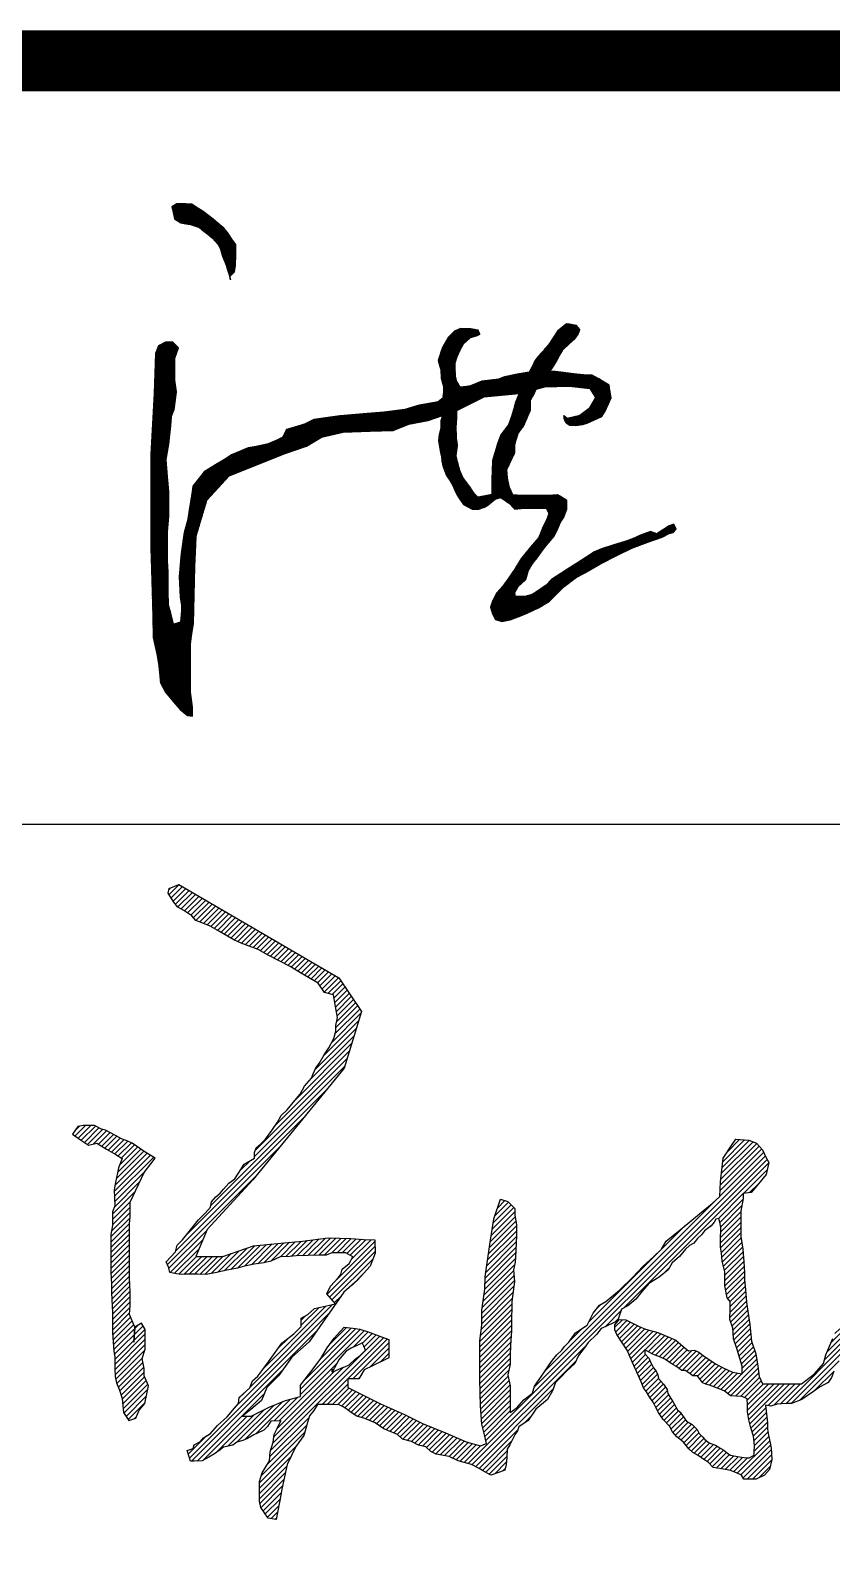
# Model space of a CAD drawing. Extents: x 14207793 to 14719554, y -1675802 to -1228715.
# Drawn here: x 14463921 to 14464701, y -1347087 to -1345616 of the extents above; entities that cross this region are included whole.
import ezdxf

# ---------------------------------------------------------------- set-up
doc = ezdxf.new("R2010")
doc.units = 0
doc.header["$LTSCALE"] = 500
doc.header["$MEASUREMENT"] = 0
doc.layers.get('0').update_dxf_attribs({"linetype": 'CONTINUOUS'})
doc.layers.add('PUB_TITLE', color=4, linetype='CONTINUOUS')
doc.layers.add('粉刷线', color=251, linetype='CONTINUOUS')

# ---------------------------------------------------------------- blocks, each defined once
blk = doc.blocks.new('sdfsdf')
at = {"layer": '粉刷线', "ltscale": 0.5}
h = blk.add_hatch(dxfattribs=at)
h.set_pattern_fill('ANSI31', color=0, style=0)
h.set_pattern_definition([(45, (0, 0), (-1.12253201513, 1.12253201513), [])])
h.paths.add_polyline_path([(4356114.5, 3585061.4), (4356121.5, 3585042.2), (4356127.2, 3585026.7), (4356140.6, 3585007), (4356149.7, 3584989.9), (4356156.7, 3584973.8), (4356165.8, 3584955.7), (4356175.8, 3584941.6), (4356188.9, 3584921.5), (4356219.1, 3584905.4), (4356243.2, 3584905.4), (4356264.4, 3584912.5), (4356276.4, 3584919.5), (4356290.5, 3584931.6), (4356302.4, 3584941.7), (4356322.7, 3584946.7), (4356341.8, 3584933.6), (4356353.8, 3584925.4), (4356367, 3584911.4), (4356373.2, 3584904.9), (4356407.2, 3584908.4), (4356428.4, 3584908.4), (4356451.5, 3584908.4), (4356485.7, 3584908.4), (4356495.8, 3584889.3), (4356489.7, 3584872.2), (4356476.2, 3584845.4), (4356459.1, 3584803.1), (4356430, 3584768.9), (4356397.8, 3584730.7), (4356372.6, 3584689.5), (4356351.5, 3584658.3), (4356330.4, 3584628.1), (4356308.2, 3584603.9), (4356293.1, 3584574.8), (4356285.1, 3584552.6), (4356293.1, 3584528.5), (4356303.2, 3584508.4), (4356326.3, 3584501.3), (4356356.5, 3584507.4), (4356394.8, 3584521.4), (4356417.9, 3584531.5), (4356458.1, 3584550.6), (4356497.4, 3584574.8), (4356550.7, 3584627.1), (4356589.9, 3584657.3), (4356625.1, 3584676.4), (4356678.5, 3584707.6), (4356742.8, 3584739.8), (4356794, 3584765.3), (4356851.5, 3584786), (4356903.3, 3584804.7), (4356928, 3584817.2), (4356943.1, 3584821.2), (4356954.1, 3584833.3), (4356945.1, 3584851.4), (4356929, 3584845.4), (4356904.8, 3584830.3), (4356883.8, 3584817.1), (4356861.6, 3584825.3), (4356825.3, 3584811.2), (4356796.2, 3584799.1), (4356769, 3584789), (4356728.8, 3584777), (4356685.5, 3584762.9), (4356660.4, 3584751.8), (4356632.2, 3584733.7), (4356595.1, 3584709.9), (4356562.6, 3584689), (4356539.2, 3584673.9), (4356505, 3584651.9), (4356486.3, 3584632.1), (4356451.1, 3584608), (4356435, 3584597.9), (4356408.8, 3584590.9), (4356386.7, 3584590.9), (4356375.6, 3584590.9), (4356372.6, 3584605.9), (4356384.7, 3584627.1), (4356395.8, 3584637.1), (4356412.4, 3584652.3), (4356422.9, 3584685.4), (4356437, 3584709.6), (4356453.1, 3584730.7), (4356470.9, 3584754.1), (4356487.3, 3584776), (4356514.5, 3584808.2), (4356527.6, 3584836.3), (4356537.8, 3584858.3), (4356549.7, 3584876.6), (4356559.7, 3584904.7), (4356559.7, 3584935.9), (4356540.6, 3584948), (4356526.1, 3584957.2), (4356493.4, 3584955), (4356462.2, 3584955), (4356434, 3584955), (4356400.8, 3584955), (4356381.7, 3584956.1), (4356366.2, 3584956.9), (4356353.5, 3584983.2), (4356346.5, 3585017.4), (4356344.5, 3585047.6), (4356373.6, 3585109), (4356373.6, 3585139.2), (4356385.7, 3585178.4), (4356404.8, 3585203.5), (4356419.9, 3585239.8), (4356429.2, 3585262.1), (4356430, 3585298.1), (4356440, 3585315.2), (4356450.3, 3585337.4), (4356481.2, 3585345.1), (4356568.7, 3585347.7), (4356643.4, 3585340), (4356664, 3585306.5), (4356640.9, 3585267.9), (4356607.4, 3585242.1), (4356561, 3585231.8), (4356553.1, 3585239), (4356548.9, 3585242.5), (4356548.9, 3585233.6), (4356553.1, 3585222.6), (4356557.5, 3585215.9), (4356571.5, 3585207.6), (4356592.9, 3585205.9), (4356617.9, 3585209.8), (4356633.9, 3585214.7), (4356686.1, 3585238.7), (4356698.1, 3585257.8), (4356708.2, 3585280), (4356720, 3585305.9), (4356715.3, 3585333.3), (4356712.1, 3585351.4), (4356689.1, 3585365.5), (4356675.1, 3585374), (4356650.9, 3585387.6), (4356619.7, 3585388.6), (4356596.5, 3585390.6), (4356575.4, 3585393.6), (4356539.2, 3585398.7), (4356519.1, 3585400.7), (4356499, 3585400.7), (4356510, 3585415.8), (4356523.1, 3585437.9), (4356534.2, 3585458), (4356546.2, 3585478.2), (4356568.4, 3585500.3), (4356588.5, 3585518.4), (4356600.6, 3585535.5), (4356607.6, 3585551.6), (4356594.5, 3585566.7), (4356570.4, 3585570.7), (4356559, 3585572.6), (4356527.1, 3585545.6), (4356511, 3585521.4), (4356497.9, 3585501.3), (4356475.8, 3585475.1), (4356457.7, 3585455), (4356445.6, 3585438.9), (4356437.6, 3585422.8), (4356430.5, 3585408.7), (4356425.1, 3585397.9), (4356396.3, 3585393.6), (4356381.2, 3585391.6), (4356354.1, 3585385.6), (4356336, 3585381.6), (4356314.8, 3585373.5), (4356254.5, 3585365.5), (4356214.2, 3585349.4), (4356199.2, 3585346.4), (4356177, 3585344.3), (4356163.9, 3585364.5), (4356159.9, 3585383.6), (4356158.9, 3585408.7), (4356158, 3585431.8), (4356166, 3585455), (4356177, 3585478.2), (4356188.1, 3585500.3), (4356214.2, 3585523.4), (4356235.4, 3585529.5), (4356247.4, 3585534.5), (4356241.4, 3585549.6), (4356215.2, 3585554.6), (4356178, 3585555.6), (4356155.9, 3585545.6), (4356134.8, 3585524.4), (4356126.7, 3585512.4), (4356114.6, 3585489.2), (4356108.6, 3585474.1), (4356102.6, 3585455), (4356097.9, 3585440.1), (4356103.6, 3585418.8), (4356106.5, 3585408), (4356108.6, 3585376.5), (4356116.7, 3585346.4), (4356116.7, 3585326.2), (4356113.6, 3585305.1), (4356097.5, 3585292), (4356029.1, 3585280), (4355976.8, 3585263.9), (4355901.4, 3585253.8), (4355826.9, 3585247.8), (4355814.7, 3585246.8), (4355743.5, 3585241), (4355683, 3585232.7), (4355649.4, 3585228), (4355616.2, 3585211.5), (4355567.9, 3585197), (4355551.2, 3585192), (4355538.9, 3585164.8), (4355516.4, 3585153.5), (4355485.8, 3585140.6), (4355442.3, 3585131), (4355413.4, 3585126.1), (4355382.8, 3585113.3), (4355353.6, 3585101), (4355328, 3585084.3), (4355295.8, 3585065), (4355255.6, 3585039.2), (4355237.9, 3585016.7), (4355215.1, 3584987.6), (4355210.5, 3584958.7), (4355202.8, 3584909.6), (4355196.4, 3584868.6), (4355183.2, 3584820.3), (4355178.3, 3584786.5), (4355172.1, 3584742.8), (4355165.5, 3584662.6), (4355168.7, 3584590.1), (4355173.5, 3584559.5), (4355173.5, 3584537), (4355170.3, 3584498.4), (4355144.5, 3584491.9), (4355134.9, 3584530.6), (4355127.5, 3584560.1), (4355125.2, 3584609.4), (4355125.2, 3584678.7), (4355123.6, 3584718.9), (4355123.6, 3584773.6), (4355123.6, 3584825.1), (4355128.4, 3584881.5), (4355128.4, 3584920.1), (4355128.4, 3584968.4), (4355123.6, 3585021.5), (4355118.1, 3585082.2), (4355128.4, 3585140.6), (4355134.9, 3585205), (4355138.1, 3585240.4), (4355147.8, 3585264.6), (4355155.8, 3585327.3), (4355149.4, 3585369.2), (4355149.4, 3585411.1), (4355149.4, 3585448.1), (4355162.4, 3585485.2), (4355143.1, 3585506.1), (4355115.7, 3585506.1), (4355091.6, 3585493.2), (4355080.3, 3585465.9), (4355076, 3585320.9), (4355063.7, 3585102.5), (4355063.7, 3584917.1), (4355063.7, 3584764.6), (4355067.8, 3584616.3), (4355070.2, 3584529.8), (4355071.9, 3584443.2), (4355086.6, 3584378.4), (4355092.7, 3584341.2), (4355097.7, 3584279.8), (4355115.8, 3584246.6), (4355145, 3584211.4), (4355169.1, 3584184.2), (4355195.3, 3584163.1), (4355213.4, 3584160.1), (4355213.4, 3584192.3), (4355211.4, 3584210.4), (4355206.4, 3584246.6), (4355206.4, 3584288.9), (4355206.4, 3584342.2), (4355206.4, 3584374.4), (4355206.4, 3584421.7), (4355210.4, 3584456.9), (4355216.4, 3584493.1), (4355221.8, 3584698.7), (4355226.9, 3584809.4), (4355265.5, 3584938.2), (4355345.4, 3585025.8), (4355546.3, 3585105.6), (4355623.5, 3585131.4), (4355677.6, 3585164.8), (4355754.9, 3585182.9), (4355852.8, 3585185.5), (4355935.2, 3585188), (4355991.8, 3585211.2), (4356061.4, 3585224.1), (4356112.9, 3585242.1), (4356107.4, 3585223.3), (4356107.4, 3585198.2), (4356101.4, 3585174), (4356098.4, 3585151.5), (4356106, 3585108.6), (4356109.2, 3585096.2), (4356110.4, 3585078.5)])
h.paths.add_polyline_path([(4355367.9, 3585781.6), (4355368.9, 3585821.9), (4355369.8, 3585857.9), (4355356.8, 3585873.2), (4355339.7, 3585900.3), (4355325.6, 3585916.4), (4355304.5, 3585934.5), (4355287.7, 3585949), (4355252.2, 3585975.8), (4355227, 3585991.9), (4355210.8, 3586002.3), (4355189.8, 3586004), (4355171.7, 3586004), (4355156.6, 3586004), (4355139.5, 3585992.9), (4355145.6, 3585963.7), (4355148.5, 3585949.6), (4355171.7, 3585935.6), (4355188.8, 3585931.5), (4355205.9, 3585929.5), (4355221, 3585924.5), (4355239.1, 3585918.5), (4355254.2, 3585905.4), (4355268.3, 3585894.3), (4355284.4, 3585882.2), (4355305.5, 3585857.1), (4355313.6, 3585841), (4355321.6, 3585815.8), (4355334.7, 3585783.6), (4355339.7, 3585766.5), (4355346.8, 3585745.4), (4355347.4, 3585742.3), (4355363.9, 3585759.5)])
h.paths.add_polyline_path([(4356290.1, 3585017.4), (4356290.1, 3584990.3), (4356290.1, 3584972.2), (4356290.1, 3584958.1), (4356259.9, 3584952), (4356240, 3584948), (4356227.8, 3584960.1), (4356219.7, 3584972.2), (4356210.7, 3584985.2), (4356186.5, 3585019.4), (4356175.4, 3585044.6), (4356167.4, 3585075.8), (4356161.8, 3585097.5), (4356167.4, 3585135.1), (4356163.6, 3585161.2), (4356162.2, 3585199.4), (4356163.9, 3585233.6), (4356164.4, 3585260.1), (4356262.3, 3585309.1), (4356388.5, 3585322), (4356374.6, 3585287), (4356369.6, 3585266.9), (4356361.6, 3585238.8), (4356350.5, 3585208.6), (4356323.3, 3585172.4), (4356312.3, 3585144.2), (4356302.2, 3585112), (4356293.1, 3585080.8), (4356292.1, 3585040.6)], flags=16)
at = {"layer": '粉刷线', "color": 0, "ltscale": 0.5}
blk.add_lwpolyline([(4355139.5, 3585992.9), (4355145.6, 3585963.7), (4355148.5, 3585949.6), (4355148.5, 3585949.6), (4355171.7, 3585935.6), (4355188.8, 3585931.5), (4355205.9, 3585929.5), (4355221, 3585924.5), (4355239.1, 3585918.5), (4355254.2, 3585905.4), (4355268.3, 3585894.3), (4355284.4, 3585882.2), (4355284.4, 3585882.2), (4355305.5, 3585857.1), (4355313.6, 3585841), (4355321.6, 3585815.8), (4355334.7, 3585783.6), (4355339.7, 3585766.5), (4355346.8, 3585745.4), (4355349.8, 3585730.3), (4355347.4, 3585742.3), (4355363.9, 3585759.5), (4355367.9, 3585781.6), (4355368.9, 3585821.9), (4355369.8, 3585857.9), (4355356.8, 3585873.2), (4355339.7, 3585900.3), (4355325.6, 3585916.4), (4355304.5, 3585934.5), (4355287.7, 3585949), (4355252.2, 3585975.8), (4355227, 3585991.9), (4355210.8, 3586002.3), (4355189.8, 3586004), (4355171.7, 3586004), (4355156.6, 3586004), (4355156.6, 3586004), (4355139.5, 3585992.9)], close=True, dxfattribs=at)
for points in [[(4356450.3, 3585337.4), (4356481.2, 3585345.1), (4356568.7, 3585347.7), (4356643.4, 3585340), (4356643.4, 3585340), (4356664, 3585306.5), (4356664, 3585306.5), (4356640.9, 3585267.9), (4356640.9, 3585267.9), (4356607.4, 3585242.1), (4356561, 3585231.8), (4356561, 3585231.8), (4356561, 3585231.8), (4356553.1, 3585239), (4356548.9, 3585242.5), (4356548.9, 3585233.6), (4356553.1, 3585222.6), (4356557.5, 3585215.9), (4356571.5, 3585207.6), (4356592.9, 3585205.9), (4356617.9, 3585209.8), (4356633.9, 3585214.7), (4356686.1, 3585238.7), (4356698.1, 3585257.8), (4356708.2, 3585280), (4356720, 3585305.9), (4356715.3, 3585333.3), (4356712.1, 3585351.4), (4356689.1, 3585365.5), (4356675.1, 3585374), (4356650.9, 3585387.6), (4356619.7, 3585388.6), (4356596.5, 3585390.6), (4356575.4, 3585393.6), (4356539.2, 3585398.7), (4356519.1, 3585400.7), (4356499, 3585400.7), (4356510, 3585415.8), (4356510, 3585415.8), (4356523.1, 3585437.9), (4356534.2, 3585458), (4356546.2, 3585478.2), (4356568.4, 3585500.3), (4356588.5, 3585518.4), (4356600.6, 3585535.5), (4356607.6, 3585551.6), (4356594.5, 3585566.7), (4356570.4, 3585570.7), (4356559, 3585572.6), (4356527.1, 3585545.6), (4356511, 3585521.4), (4356497.9, 3585501.3), (4356475.8, 3585475.1), (4356457.7, 3585455), (4356445.6, 3585438.9), (4356437.6, 3585422.8), (4356430.5, 3585408.7), (4356425.1, 3585397.9), (4356396.3, 3585393.6), (4356381.2, 3585391.6), (4356354.1, 3585385.6), (4356336, 3585381.6), (4356314.8, 3585373.5), (4356254.5, 3585365.5), (4356214.2, 3585349.4), (4356199.2, 3585346.4), (4356177, 3585344.3), (4356177, 3585344.3), (4356163.9, 3585364.5), (4356159.9, 3585383.6), (4356158.9, 3585408.7), (4356158, 3585431.8), (4356166, 3585455), (4356177, 3585478.2), (4356188.1, 3585500.3), (4356188.1, 3585500.3), (4356214.2, 3585523.4), (4356235.4, 3585529.5), (4356247.4, 3585534.5), (4356241.4, 3585549.6), (4356215.2, 3585554.6), (4356178, 3585555.6), (4356155.9, 3585545.6), (4356134.8, 3585524.4), (4356126.7, 3585512.4), (4356114.6, 3585489.2), (4356108.6, 3585474.1), (4356102.6, 3585455), (4356097.9, 3585440.1), (4356103.6, 3585418.8), (4356106.5, 3585408), (4356108.6, 3585376.5), (4356116.7, 3585346.4), (4356116.7, 3585326.2), (4356113.6, 3585305.1), (4356097.5, 3585292), (4356029.1, 3585280), (4355976.8, 3585263.9), (4355901.4, 3585253.8), (4355826.9, 3585247.8), (4355814.7, 3585246.8), (4355743.5, 3585241), (4355683, 3585232.7), (4355649.4, 3585228), (4355616.2, 3585211.5), (4355567.9, 3585197), (4355551.2, 3585192), (4355538.9, 3585164.8), (4355516.4, 3585153.5), (4355485.8, 3585140.6), (4355442.3, 3585131), (4355413.4, 3585126.1), (4355382.8, 3585113.3), (4355353.6, 3585101), (4355328, 3585084.3), (4355295.8, 3585065), (4355255.6, 3585039.2), (4355237.9, 3585016.7), (4355215.1, 3584987.6), (4355210.5, 3584958.7), (4355202.8, 3584909.6), (4355196.4, 3584868.6), (4355183.2, 3584820.3), (4355178.3, 3584786.5), (4355172.1, 3584742.8), (4355165.5, 3584662.6), (4355168.7, 3584590.1), (4355173.5, 3584559.5), (4355173.5, 3584537), (4355170.3, 3584498.4), (4355170.3, 3584498.4), (4355144.5, 3584491.9), (4355144.5, 3584491.9), (4355134.9, 3584530.6), (4355127.5, 3584560.1), (4355125.2, 3584609.4), (4355125.2, 3584678.7), (4355123.6, 3584718.9), (4355123.6, 3584773.6), (4355123.6, 3584825.1), (4355128.4, 3584881.5), (4355128.4, 3584920.1), (4355128.4, 3584968.4), (4355123.6, 3585021.5), (4355118.1, 3585082.2), (4355128.4, 3585140.6), (4355134.9, 3585205), (4355138.1, 3585240.4), (4355147.8, 3585264.6), (4355155.8, 3585327.3), (4355149.4, 3585369.2), (4355149.4, 3585411.1), (4355149.4, 3585448.1), (4355162.4, 3585485.2), (4355162.4, 3585485.2), (4355143.1, 3585506.1), (4355115.7, 3585506.1), (4355091.6, 3585493.2), (4355080.3, 3585465.9), (4355076, 3585320.9), (4355063.7, 3585102.5), (4355063.7, 3584917.1), (4355063.7, 3584764.6), (4355067.8, 3584616.3), (4355070.2, 3584529.8), (4355071.9, 3584443.2), (4355086.6, 3584378.4), (4355092.7, 3584341.2), (4355097.7, 3584279.8), (4355115.8, 3584246.6), (4355145, 3584211.4), (4355169.1, 3584184.2), (4355195.3, 3584163.1), (4355213.4, 3584160.1), (4355213.4, 3584192.3), (4355211.4, 3584210.4), (4355206.4, 3584246.6), (4355206.4, 3584288.9), (4355206.4, 3584342.2), (4355206.4, 3584374.4), (4355206.4, 3584421.7), (4355210.4, 3584456.9), (4355216.4, 3584493.1), (4355221.8, 3584698.7), (4355226.9, 3584809.4), (4355265.5, 3584938.2), (4355345.4, 3585025.8), (4355546.3, 3585105.6), (4355623.5, 3585131.4), (4355677.6, 3585164.8), (4355754.9, 3585182.9), (4355852.8, 3585185.5), (4355935.2, 3585188), (4355991.8, 3585211.2), (4356061.4, 3585224.1), (4356112.9, 3585242.1)], [(4356112.9, 3585242.1), (4356107.4, 3585223.3), (4356107.4, 3585198.2), (4356101.4, 3585174), (4356098.4, 3585151.5), (4356106, 3585108.6), (4356109.2, 3585096.2), (4356110.4, 3585078.5), (4356114.5, 3585061.4), (4356121.5, 3585042.2), (4356127.2, 3585026.7), (4356140.6, 3585007), (4356149.7, 3584989.9), (4356156.7, 3584973.8), (4356165.8, 3584955.7), (4356175.8, 3584941.6), (4356188.9, 3584921.5), (4356188.9, 3584921.5), (4356219.1, 3584905.4), (4356243.2, 3584905.4), (4356243.2, 3584905.4), (4356264.4, 3584912.5), (4356276.4, 3584919.5), (4356290.5, 3584931.6), (4356302.4, 3584941.7), (4356322.7, 3584946.7), (4356322.7, 3584946.7), (4356341.8, 3584933.6), (4356353.8, 3584925.4), (4356367, 3584911.4), (4356373.2, 3584904.9), (4356407.2, 3584908.4), (4356428.4, 3584908.4), (4356451.5, 3584908.4), (4356485.7, 3584908.4), (4356485.7, 3584908.4), (4356495.8, 3584889.3), (4356489.7, 3584872.2), (4356489.7, 3584872.2), (4356476.2, 3584845.4), (4356459.1, 3584803.1), (4356430, 3584768.9), (4356397.8, 3584730.7), (4356372.6, 3584689.5), (4356351.5, 3584658.3), (4356330.4, 3584628.1), (4356308.2, 3584603.9), (4356293.1, 3584574.8), (4356285.1, 3584552.6), (4356293.1, 3584528.5), (4356303.2, 3584508.4), (4356326.3, 3584501.3), (4356356.5, 3584507.4), (4356394.8, 3584521.4), (4356417.9, 3584531.5), (4356458.1, 3584550.6), (4356497.4, 3584574.8), (4356550.7, 3584627.1), (4356589.9, 3584657.3), (4356625.1, 3584676.4), (4356678.5, 3584707.6), (4356742.8, 3584739.8), (4356794, 3584765.3), (4356851.5, 3584786), (4356903.3, 3584804.7), (4356928, 3584817.2), (4356943.1, 3584821.2), (4356954.1, 3584833.3), (4356945.1, 3584851.4), (4356945.1, 3584851.4), (4356929, 3584845.4), (4356929, 3584845.4), (4356904.8, 3584830.3), (4356883.8, 3584817.1), (4356861.6, 3584825.3), (4356825.3, 3584811.2), (4356796.2, 3584799.1), (4356769, 3584789), (4356728.8, 3584777), (4356685.5, 3584762.9), (4356660.4, 3584751.8), (4356632.2, 3584733.7), (4356595.1, 3584709.9), (4356562.6, 3584689), (4356539.2, 3584673.9), (4356505, 3584651.9), (4356486.3, 3584632.1), (4356486.3, 3584632.1), (4356451.1, 3584608), (4356435, 3584597.9), (4356408.8, 3584590.9), (4356386.7, 3584590.9), (4356375.6, 3584590.9), (4356372.6, 3584605.9), (4356384.7, 3584627.1), (4356395.8, 3584637.1), (4356412.4, 3584652.3), (4356422.9, 3584685.4), (4356437, 3584709.6), (4356453.1, 3584730.7), (4356470.9, 3584754.1), (4356487.3, 3584776), (4356514.5, 3584808.2), (4356527.6, 3584836.3), (4356537.8, 3584858.3), (4356549.7, 3584876.6), (4356559.7, 3584904.7), (4356559.7, 3584935.9), (4356540.6, 3584948), (4356526.1, 3584957.2), (4356493.4, 3584955), (4356462.2, 3584955), (4356434, 3584955), (4356400.8, 3584955), (4356381.7, 3584956.1), (4356366.2, 3584956.9), (4356353.5, 3584983.2), (4356346.5, 3585017.4), (4356344.5, 3585047.6), (4356373.6, 3585109), (4356373.6, 3585139.2), (4356385.7, 3585178.4), (4356404.8, 3585203.5), (4356419.9, 3585239.8), (4356429.2, 3585262.1), (4356430, 3585298.1), (4356440, 3585315.2), (4356450.3, 3585337.4)], [(4356388.5, 3585322), (4356374.6, 3585287), (4356369.6, 3585266.9), (4356361.6, 3585238.8), (4356350.5, 3585208.6), (4356323.3, 3585172.4), (4356312.3, 3585144.2), (4356302.2, 3585112), (4356293.1, 3585080.8), (4356292.1, 3585040.6), (4356290.1, 3585017.4), (4356290.1, 3584990.3), (4356290.1, 3584972.2), (4356290.1, 3584958.1), (4356290.1, 3584958.1), (4356259.9, 3584952), (4356240, 3584948), (4356227.8, 3584960.1), (4356219.7, 3584972.2), (4356210.7, 3584985.2), (4356186.5, 3585019.4), (4356175.4, 3585044.6), (4356167.4, 3585075.8), (4356161.8, 3585097.5), (4356167.4, 3585135.1), (4356163.6, 3585161.2), (4356162.2, 3585199.4), (4356163.9, 3585233.6), (4356164.4, 3585260.1)], [(4356164.4, 3585260.1), (4356262.3, 3585309.1), (4356388.5, 3585322)]]:
    blk.add_lwpolyline(points, dxfattribs=at)
blk = doc.blocks.new('A$C334A6C43')
at = {"ltscale": 0.333333}
h = blk.add_hatch(dxfattribs=at)
h.set_pattern_fill('ANSI31', color=6, scale=240, style=0)
h.set_pattern_definition([(45, (-85016923.297, 23698189.083), (-21.213203436, 21.213203436), [])])
h.paths.add_polyline_path([(79, -690), (51, -725), (31, -773), (16, -808), (-41, -873), (-76, -937), (-117, -987), (-179, -1063), (-229, -1108), (-259, -1162), (-304, -1230), (-354, -1300), (-396, -1340), (-431, -1370), (-444, -1408), (-444, -1453), (-526, -1502), (-571, -1575), (-601, -1620), (-651, -1655), (-694, -1703), (-719, -1735), (-754, -1765), (-790, -1805), (-799, -1848), (-841, -1898), (-894, -1950), (-1025, -2113), (-1066, -2155), (-1081, -2208), (-1156, -2288), (-1134, -2338), (-1126, -2374), (-1071, -2385), (-1034, -2392), (-1001, -2390), (-899, -2390), (-833, -2392), (-747, -2374), (-679, -2360), (-581, -2340), (-524, -2323), (-446, -2308), (-369, -2298), (-311, -2285), (-237, -2248), (-159, -2245), (-106, -2242), (86, -2235), (134, -2235), (181, -2216), (293, -2216), (351, -2248), (321, -2303), (264, -2348), (254, -2392), (231, -2418), (171, -2485), (139, -2548), (211, -2629), (276, -2535), (386, -2440), (489, -2323), (531, -2220), (526, -2112), (436, -2108), (334, -2102), (151, -2095), (-56, -2123), (-231, -2138), (-451, -2160), (-699, -2245), (-916, -2245), (-826, -2028), (-458, -1628), (-129, -1228), (281, -728), (419, -270), (236, 2), (-1054, 755), (-1131, 722), (-1139, 685), (-1094, 612), (-1061, 572), (-1014, 545), (-949, 502), (-916, 465), (-861, 442), (-800, 418), (-744, 385), (-611, 308), (-550, 282), (-486, 258), (-414, 230), (-334, 185), (-156, 92), (-71, 42), (71, -42), (121, -118), (195, -137), (211, -230), (226, -318), (214, -382), (214, -428), (196, -488), (156, -563), (119, -620)])
h.paths.add_polyline_path([(-1589, -1995), (-1601, -2068), (-1601, -2185), (-1601, -2288), (-1601, -2373), (-1596, -2470), (-1596, -2540), (-1589, -2698), (-1589, -2795), (-1589, -2860), (-1579, -3008), (-1571, -3058), (-1571, -3155), (-1566, -3215), (-1556, -3265), (-1531, -3323), (-1511, -3392), (-1501, -3505), (-1456, -3570), (-1401, -3550), (-1374, -3485), (-1329, -3433), (-1299, -3288), (-1334, -3210), (-1334, -3150), (-1349, -3068), (-1324, -2993), (-1324, -2835), (-1354, -2785), (-1408, -2817), (-1451, -2713), (-1446, -2638), (-1446, -2533), (-1451, -2415), (-1451, -2312), (-1451, -2213), (-1451, -2110), (-1451, -1985), (-1446, -1918), (-1446, -1808), (-1376, -1660), (-1334, -1570), (-1279, -1498), (-1245, -1453), (-1324, -1405), (-1429, -1333), (-1464, -1315), (-1516, -1298), (-1559, -1273), (-1644, -1228), (-1676, -1220), (-1734, -1190), (-1824, -1190), (-1869, -1198), (-1911, -1260), (-1846, -1304), (-1783, -1347), (-1716, -1333), (-1636, -1380), (-1561, -1424), (-1511, -1455), (-1541, -1532), (-1564, -1650), (-1576, -1708), (-1571, -1838), (-1589, -1885), (-1589, -1938)])
h.paths.add_polyline_path([(2339, -2640), (2289, -2703), (2239, -2800), (2146, -2862), (2091, -2938), (2056, -2972), (2036, -3002), (1994, -3040), (1961, -3083), (1933, -3119), (1889, -3185), (1816, -3292), (1799, -3348), (1729, -3403), (1674, -3465), (1619, -3505), (1619, -3462), (1619, -3388), (1619, -3325), (1619, -3288), (1609, -3240), (1599, -3200), (1619, -3115), (1619, -3040), (1621, -2968), (1624, -2925), (1629, -2848), (1629, -2788), (1631, -2608), (1644, -2528), (1654, -2448), (1646, -2355), (1659, -2293), (1661, -2251), (1664, -2195), (1669, -2080), (1669, -1990), (1656, -1913), (1656, -1860), (1601, -1802), (1541, -1785), (1486, -1942), (1456, -2150), (1416, -2410), (1414, -2510), (1389, -2678), (1389, -2798), (1374, -2930), (1374, -3080), (1374, -3238), (1379, -3450), (1384, -3525), (1391, -3598), (1411, -3685), (1429, -3755), (1379, -3772), (1264, -3740), (1096, -3668), (911, -3592), (766, -3520), (574, -3435), (309, -3303), (309, -3233), (399, -3233), (441, -3161), (509, -3128), (641, -3063), (641, -2982), (641, -2915), (559, -2885), (474, -2855), (406, -2831), (351, -2825), (279, -2817), (249, -2850), (199, -2905), (144, -2982), (91, -3068), (31, -3152), (-71, -3285), (-71, -3375), (-194, -3408), (-326, -3462), (-471, -3534), (-539, -3534), (-474, -3480), (-386, -3408), (-344, -3303), (-249, -3208), (-141, -3058), (-2, -2935), (84, -2812), (211, -2629), (41, -2665), (-14, -2713), (-66, -2743), (-66, -2810), (-126, -2870), (-222, -2945), (-264, -3003), (-331, -3096), (-376, -3158), (-416, -3212), (-459, -3248), (-481, -3305), (-566, -3383), (-571, -3433), (-621, -3488), (-664, -3540), (-741, -3610), (-799, -3673), (-854, -3708), (-879, -3738), (-931, -3765), (-937, -3795), (-986, -3810), (-959, -3898), (-931, -3898), (-864, -3893), (-811, -3865), (-766, -3838), (-721, -3805), (-694, -3785), (-619, -3768), (-586, -3745), (-536, -3730), (-499, -3713), (-449, -3685), (-419, -3670), (-369, -3648), (-339, -3618), (-311, -3575), (-231, -3572), (-261, -3633), (-284, -3683), (-294, -3745), (-316, -3822), (-321, -3893), (-381, -3990), (-404, -4060), (-404, -4158), (-404, -4220), (-391, -4270), (-334, -4356), (-269, -4368), (-256, -4298), (-231, -4172), (-224, -4123), (-181, -3925), (-111, -3778), (-45, -3691), (-29, -3633), (-16, -3585), (-1, -3530), (34, -3488), (66, -3440), (114, -3440), (191, -3440), (239, -3443), (271, -3458), (304, -3480), (336, -3505), (381, -3535), (446, -3553), (529, -3588), (599, -3637), (631, -3650), (709, -3683), (751, -3720), (824, -3738), (879, -3768), (939, -3782), (979, -3820), (1021, -3840), (1126, -3858), (1199, -3895), (1249, -3908), (1306, -3925), (1369, -3957), (1396, -3972), (1462, -4010), (1534, -3985), (1576, -3970), (1586, -3925), (1591, -3868), (1594, -3800), (1616, -3765), (1659, -3680), (1679, -3653), (1689, -3620), (1764, -3568), (1826, -3478), (1919, -3400), (1959, -3330), (1984, -3263), (2029, -3218), (2074, -3172), (2139, -3108), (2171, -3045), (2216, -2985), (2249, -2940), (2314, -2875), (2352, -2826), (2389, -2810), (2464, -2776), (2481, -2776), (2516, -2670), (2569, -2643), (2631, -2590), (2684, -2525), (2736, -2465), (2821, -2412), (2894, -2353), (2926, -2298), (2984, -2245), (3034, -2188), (3066, -2158), (3099, -2138), (3129, -2102), (3161, -2072), (3186, -2040), (3241, -2000), (3264, -1968), (3278, -1946), (3302, -1941), (3309, -1970), (3319, -2012), (3318, -2042), (3316, -2088), (3314, -2170), (3324, -2220), (3329, -2283), (3351, -2370), (3351, -2428), (3349, -2482), (3369, -2580), (3394, -2610), (3394, -2670), (3391, -2755), (3415, -2824), (3416, -2858), (3419, -2910), (3446, -2988), (3491, -3130), (3491, -3193), (3412, -3180), (3336, -3143), (3281, -3115), (3186, -3053), (3139, -3018), (3104, -3002), (3056, -3006), (3031, -2985), (2955, -2921), (2894, -2895), (2811, -2860), (2711, -2833), (2659, -2810), (2616, -2790), (2551, -2758), (2499, -2755), (2464, -2798), (2464, -2838), (2479, -2875), (2514, -2928), (2562, -3002), (2579, -3040), (2604, -3095), (2626, -3150), (2654, -3208), (2674, -3258), (2694, -3305), (2719, -3338), (2744, -3383), (2771, -3420), (2794, -3465), (2816, -3505), (2854, -3560), (2904, -3615), (2929, -3660), (2964, -3700), (3016, -3745), (3059, -3798), (3091, -3828), (3134, -3850), (3181, -3883), (3216, -3905), (3257, -3948), (3326, -3960), (3397, -3972), (3444, -3992), (3484, -4010), (3504, -4042), (3536, -4042), (3604, -4042), (3669, -4010), (3711, -3963), (3729, -3883), (3724, -3792), (3716, -3750), (3701, -3688), (3694, -3638), (3694, -3588), (3679, -3445), (3721, -3453), (3771, -3438), (3846, -3433), (3889, -3433), (3972, -3399), (4064, -3335), (4114, -3300), (4184, -3263), (4211, -3223), (4229, -3175), (4269, -3098), (4284, -3053), (4341, -2968), (4363, -2760), (4243, -2856), (4221, -2908), (4164, -3040), (4146, -3108), (4074, -3193), (3969, -3273), (3749, -3273), (3654, -3273), (3626, -3215), (3616, -3130), (3601, -3030), (3564, -2930), (3552, -2794), (3539, -2705), (3525, -2615), (3516, -2515), (3509, -2433), (3509, -2375), (3504, -2290), (3496, -2188), (3479, -2085), (3479, -2035), (3479, -1880), (3499, -1778), (3499, -1738), (3563, -1729), (3621, -1660), (3684, -1585), (3704, -1488), (3684, -1450), (3654, -1385), (3606, -1333), (3544, -1308), (3439, -1301), (3404, -1352), (3336, -1453), (3314, -1645), (3311, -1762), (3247, -1818), (3145, -1902), (2989, -2030), (2876, -2123), (2838, -2187), (2774, -2248), (2691, -2325), (2609, -2412), (2501, -2518), (2389, -2608)])
h.paths.add_polyline_path([(2706, -2998), (2764, -3030), (2789, -3043), (2831, -3058), (2871, -3078), (2918, -3109), (2954, -3132), (3004, -3165), (3029, -3165), (3059, -3185), (3091, -3208), (3129, -3208), (3151, -3238), (3172, -3266), (3198, -3275), (3226, -3285), (3284, -3305), (3344, -3330), (3366, -3345), (3396, -3370), (3489, -3375), (3529, -3395), (3534, -3443), (3534, -3498), (3544, -3563), (3561, -3628), (3581, -3695), (3589, -3770), (3586, -3825), (3586, -3848), (3546, -3870), (3524, -3870), (3486, -3865), (3451, -3860), (3396, -3848), (3374, -3835), (3341, -3808), (3319, -3795), (3274, -3768), (3224, -3748), (3189, -3722), (3169, -3702), (3144, -3673), (3126, -3642), (3086, -3602), (3041, -3575), (3009, -3528), (2989, -3502), (2969, -3483), (2931, -3415), (2914, -3392), (2889, -3350), (2886, -3318), (2856, -3275), (2816, -3230), (2811, -3200), (2796, -3170), (2776, -3143), (2759, -3112), (2749, -3093), (2739, -3068), (2706, -3030)], flags=16)
h.paths.add_polyline_path([(451, -3002), (431, -3022), (409, -3045), (369, -3073), (319, -3119), (284, -3135), (261, -3145), (183, -3178), (236, -3080), (261, -3050), (296, -3010), (336, -2985), (406, -2952), (426, -2943), (439, -2970)], flags=16)
h.paths.add_polyline_path([(4736, -2152), (4644, -1982), (4639, -1935), (4616, -1850), (4601, -1798), (4561, -1755), (4474, -1778), (4481, -1819), (4486, -1868), (4491, -1918), (4501, -1985), (4511, -2058), (4539, -2130), (4574, -2210), (4601, -2320), (4619, -2388), (4639, -2460), (4666, -2540), (4686, -2600), (4719, -2678), (4751, -2745), (4791, -2810), (4824, -2862), (4846, -2920), (4863, -2975), (4886, -3020), (4929, -3103), (4956, -3170), (4986, -3218), (5004, -3285), (5049, -3362), (5101, -3408), (5151, -3395), (5189, -3353), (5204, -3310), (5224, -3228), (5239, -3180), (5257, -3051), (5264, -3005), (5269, -2972), (5269, -2922), (5284, -2858), (5324, -2728), (5329, -2655), (5366, -2578), (5406, -2360), (5434, -2305), (5494, -2265), (5546, -2213), (5571, -2170), (5616, -2135), (5684, -2078), (5734, -2005), (5806, -1927), (5849, -1880), (5869, -1845), (5904, -1808), (5984, -1743), (6021, -1712), (6054, -1672), (6091, -1615), (6151, -1544), (6202, -1499), (6271, -1437), (6339, -1360), (6359, -1333), (6384, -1293), (6421, -1253), (6449, -1247), (6476, -1220), (6479, -1162), (6574, -1162), (6574, -1255), (6489, -1350), (6366, -1480), (6279, -1570), (6214, -1620), (6179, -1684), (6084, -1778), (6011, -1883), (5959, -1968), (5908, -2121), (5899, -2228), (5886, -2373), (5881, -2540), (5924, -2753), (5869, -2798), (5789, -2880), (5659, -3018), (5561, -3083), (5401, -3315), (5381, -3439), (5359, -3510), (5326, -3605), (5359, -3755), (5404, -3880), (5534, -3918), (5671, -3918), (5796, -3918), (6031, -3893), (6169, -3893), (6201, -3800), (6279, -3763), (6404, -3735), (6559, -3650), (6724, -3585), (6796, -3548), (6879, -3467), (7001, -3367), (7089, -3288), (7159, -3238), (7234, -3132), (7266, -3050), (7299, -2998), (7346, -2938), (7411, -2855), (7459, -2792), (7499, -2720), (7586, -2533), (7619, -2495), (7696, -2400), (7726, -2333), (7783, -2144), (7846, -2138), (7949, -2127), (8054, -2080), (8116, -2080), (8244, -2080), (8354, -2030), (8479, -2030), (8504, -1955), (8457, -1890), (8249, -1898), (8104, -1903), (8041, -1903), (7961, -1960), (7869, -1960), (7909, -1845), (7939, -1770), (7939, -1677), (7931, -1557), (7891, -1465), (7824, -1448), (7714, -1448), (7604, -1495), (7499, -1598), (7414, -1668), (7351, -1743), (7294, -1840), (7206, -1955), (7171, -2047), (7161, -2110), (7056, -2260), (6976, -2260), (6844, -2318), (6704, -2353), (6721, -2265), (6729, -2105), (6729, -2008), (6729, -1890), (6729, -1800), (6729, -1683), (6774, -1566), (6779, -1495), (6779, -1430), (6769, -1253), (6752, -1158), (6824, -1097), (6891, -1040), (7036, -917), (7114, -875), (7151, -802), (7058, -726), (6956, -775), (6884, -810), (6669, -952), (6489, -1063), (6346, -1170), (6216, -1270), (6159, -1355), (6001, -1508), (5871, -1677), (5736, -1785), (5654, -1895), (5571, -2018), (5476, -2035), (5476, -1990), (5521, -1830), (5621, -1635), (5664, -1520), (5736, -1413), (5795, -1245), (5828, -1173), (5894, -1032), (5944, -925), (5994, -818), (6051, -652), (6089, -560), (6159, -408), (6174, -323), (6109, -228), (6031, -233), (5986, -308), (5916, -422), (5871, -565), (5756, -730), (5751, -840), (5714, -925), (5686, -1027), (5621, -1170), (5596, -1268), (5576, -1345), (5556, -1423), (5514, -1510), (5431, -1638), (5376, -1588), (5304, -1530), (5226, -1462), (5171, -1398), (5129, -1315), (5021, -1213), (4954, -1150), (4909, -1078), (4841, -992), (4714, -895), (4651, -890), (4651, -960), (4689, -1022), (4734, -1085), (4826, -1182), (4861, -1280), (4995, -1379), (5084, -1468), (5166, -1550), (5259, -1668), (5278, -1735), (5149, -1813), (5201, -1813), (5355, -1813), (5314, -1880), (5274, -1945), (5221, -2023), (5191, -2095), (5161, -2173), (5084, -2275), (5114, -2345), (5114, -2433), (5211, -2470), (5211, -2412), (5284, -2412), (5249, -2618), (5226, -2680), (5186, -2767), (5166, -2833), (5134, -2935), (5098, -3017), (5114, -3086), (5060, -3086), (5046, -3028), (5025, -2935), (4971, -2855), (4905, -2757), (4884, -2703), (4834, -2575), (4806, -2473), (4781, -2370), (4749, -2280)])
h.paths.add_polyline_path([(6001, -2288), (6006, -2255), (6006, -2220), (6011, -2188), (6014, -2140), (6019, -2102), (6026, -2060), (6031, -2040), (6079, -1980), (6104, -1953), (6144, -1895), (6171, -1855), (6186, -1835), (6194, -1815), (6249, -1760), (6269, -1727), (6289, -1688), (6304, -1665), (6334, -1645), (6334, -1615), (6421, -1542), (6466, -1485), (6479, -1547), (6469, -1605), (6454, -1660), (6454, -1708), (6454, -1748), (6409, -1805), (6409, -1848), (6409, -1893), (6391, -1950), (6389, -2012), (6384, -2055), (6349, -2125), (6349, -2170), (6341, -2210), (6328, -2267), (6319, -2335), (6309, -2408), (6296, -2487), (6284, -2578), (6246, -2585), (6176, -2605), (6149, -2638), (6101, -2648), (6051, -2658), (6031, -2615), (6006, -2533), (6006, -2500), (6004, -2452), (5999, -2420), (5999, -2385), (6001, -2305)], flags=16)
h.paths.add_polyline_path([(5696, -3180), (5749, -3138), (5786, -3093), (5834, -3045), (5876, -3022), (5911, -3000), (5946, -2953), (6011, -3000), (6034, -3032), (6054, -3083), (6071, -3130), (6091, -3165), (6114, -3218), (6141, -3263), (6211, -3275), (6246, -3258), (6304, -3228), (6329, -3148), (6344, -3098), (6344, -3030), (6341, -2995), (6341, -2920), (6354, -2840), (6353, -2761), (6404, -2710), (6444, -2670), (6479, -2635), (6524, -2628), (6564, -2628), (6580, -2677), (6586, -2713), (6597, -2774), (6604, -2818), (6618, -2908), (6618, -2950), (6639, -3002), (6661, -3060), (6666, -3105), (6669, -3145), (6728, -3212), (6799, -3205), (6852, -3129), (6869, -3098), (6914, -3015), (6941, -2970), (6989, -2937), (7001, -2889), (7009, -2855), (7029, -2770), (7041, -2703), (7049, -2658), (7061, -2623), (7096, -2550), (7114, -2518), (7131, -2477), (7144, -2415), (7169, -2390), (7204, -2355), (7246, -2338), (7301, -2315), (7346, -2300), (7394, -2288), (7456, -2283), (7564, -2232), (7542, -2263), (7533, -2321), (7496, -2385), (7476, -2420), (7476, -2470), (7438, -2470), (7416, -2548), (7398, -2610), (7361, -2670), (7316, -2743), (7257, -2784), (7221, -2846), (7176, -2922), (7137, -2990), (7099, -3035), (7041, -3103), (6976, -3152), (6954, -3208), (6879, -3263), (6844, -3313), (6779, -3353), (6751, -3377), (6711, -3428), (6639, -3455), (6560, -3517), (6524, -3548), (6489, -3578), (6451, -3578), (6419, -3605), (6364, -3633), (6334, -3653), (6268, -3667), (6221, -3702), (6191, -3725), (6134, -3757), (6076, -3770), (6021, -3780), (5996, -3790), (5969, -3790), (5881, -3795), (5856, -3795), (5826, -3795), (5766, -3795), (5724, -3795), (5694, -3795), (5646, -3792), (5596, -3790), (5529, -3780), (5499, -3745), (5499, -3715), (5499, -3658), (5496, -3605), (5499, -3560), (5501, -3510), (5511, -3483), (5526, -3458), (5548, -3419), (5556, -3383), (5569, -3328), (5619, -3275), (5644, -3243), (5676, -3205)], flags=16)
h.paths.add_polyline_path([(6119, -2822), (6164, -2795), (6194, -2777), (6219, -2775), (6234, -2805), (6229, -2828), (6229, -2858), (6221, -2890), (6219, -2930), (6211, -2960), (6201, -2995), (6179, -2989), (6172, -2987), (6149, -2938), (6129, -2897), (6116, -2853)], flags=16)
h.paths.add_polyline_path([(6426, -2448), (6436, -2405), (6441, -2368), (6441, -2318), (6449, -2252), (6454, -2223), (6459, -2170), (6461, -2138), (6464, -2105), (6469, -2075), (6479, -2040), (6489, -1990), (6501, -1957), (6501, -1890), (6499, -1793), (6514, -1738), (6519, -1712), (6532, -1677), (6540, -1619), (6524, -1557), (6571, -1472), (6604, -1432), (6626, -1432), (6636, -1470), (6616, -1522), (6621, -1577), (6606, -1615), (6591, -1680), (6579, -1735), (6579, -1795), (6579, -1840), (6571, -1895), (6569, -1935), (6566, -1970), (6561, -2023), (6554, -2075), (6551, -2123), (6551, -2173), (6546, -2248), (6546, -2312), (6546, -2368), (6549, -2418), (6544, -2452), (6499, -2475), (6464, -2495), (6421, -2500)], flags=16)
h.paths.add_polyline_path([(6729, -2552), (6771, -2515), (6839, -2475), (6874, -2452), (6916, -2425), (6946, -2438), (6974, -2475), (6949, -2522), (6921, -2592), (6909, -2668), (6891, -2708), (6866, -2748), (6844, -2820), (6824, -2877), (6797, -2920), (6754, -2860), (6754, -2812), (6754, -2772), (6754, -2740), (6749, -2695), (6744, -2638), (6744, -2590)], flags=16)
h.paths.add_polyline_path([(7259, -2160), (7259, -2112), (7304, -2050), (7339, -1998), (7366, -1953), (7416, -1901), (7441, -1868), (7466, -1835), (7519, -1780), (7551, -1735), (7595, -1674), (7631, -1650), (7661, -1630), (7691, -1602), (7766, -1562), (7786, -1618), (7784, -1655), (7784, -1688), (7784, -1722), (7771, -1773), (7769, -1817), (7721, -1860), (7721, -1915), (7696, -1945), (7694, -1975), (7679, -2015), (7679, -2045), (7611, -2078), (7571, -2095), (7524, -2095), (7414, -2123), (7359, -2140), (7324, -2140), (7291, -2160)], flags=16)
at = {"color": 6, "ltscale": 0.333333}
for points in [[(-1054, 755), (236, 2), (419, -270), (281, -728), (-129, -1228), (-458, -1628), (-826, -2028), (-916, -2245), (-699, -2245), (-451, -2160), (-231, -2138), (-56, -2123), (151, -2095), (334, -2102), (436, -2108), (526, -2112), (531, -2220), (489, -2323), (386, -2440), (276, -2535), (84, -2812), (-2, -2935), (-141, -3058), (-249, -3208), (-344, -3303), (-386, -3408), (-474, -3480), (-539, -3534), (-471, -3534), (-326, -3462), (-194, -3408), (-71, -3375), (-71, -3285), (31, -3152), (91, -3068), (144, -2982), (199, -2905), (249, -2850), (249, -2850), (279, -2817), (351, -2825), (406, -2831), (474, -2855), (559, -2885), (641, -2915), (641, -2915), (641, -2982), (641, -3063), (509, -3128), (441, -3161), (399, -3233), (309, -3233), (309, -3303), (309, -3303), (574, -3435), (766, -3520), (911, -3592), (1096, -3668), (1264, -3740), (1379, -3772), (1429, -3755), (1411, -3685), (1391, -3598), (1384, -3525), (1379, -3450), (1374, -3238), (1374, -3080), (1374, -2930), (1389, -2798), (1389, -2678), (1414, -2510), (1416, -2410), (1456, -2150), (1486, -1942), (1541, -1785), (1601, -1802), (1656, -1860), (1656, -1913), (1669, -1990), (1669, -2080), (1664, -2195), (1661, -2251), (1659, -2293), (1646, -2355), (1654, -2448), (1644, -2528), (1631, -2608), (1629, -2788), (1629, -2848), (1624, -2925), (1621, -2968), (1619, -3040), (1619, -3115), (1599, -3200), (1609, -3240), (1619, -3288), (1619, -3325), (1619, -3388), (1619, -3462), (1619, -3505), (1674, -3465), (1729, -3403), (1799, -3348), (1816, -3292), (1889, -3185), (1933, -3119), (1961, -3083), (1994, -3040), (2036, -3002), (2056, -2972), (2091, -2938), (2146, -2862), (2239, -2800), (2289, -2703), (2289, -2703), (2339, -2640), (2339, -2640), (2339, -2640), (2389, -2608), (2389, -2608), (2501, -2518), (2609, -2412), (2691, -2325), (2774, -2248), (2838, -2187), (2876, -2123), (2989, -2030), (3145, -1902), (3247, -1818), (3311, -1762), (3314, -1645), (3336, -1453), (3404, -1352), (3439, -1301), (3544, -1308), (3606, -1333), (3654, -1385), (3684, -1450), (3684, -1450), (3704, -1488), (3704, -1488), (3684, -1585), (3684, -1585), (3621, -1660), (3621, -1660), (3563, -1729), (3499, -1738), (3499, -1778), (3479, -1880), (3479, -2035), (3479, -2085), (3496, -2188), (3504, -2290), (3509, -2375), (3509, -2433), (3516, -2515), (3525, -2615), (3539, -2705), (3552, -2794), (3564, -2930), (3601, -3030), (3616, -3130), (3626, -3215), (3654, -3273), (3749, -3273), (3749, -3273), (3969, -3273), (3969, -3273), (4074, -3193), (4074, -3193), (4146, -3108), (4164, -3040), (4221, -2908)], [(4229, -3175), (4211, -3223), (4184, -3263), (4114, -3300), (4064, -3335), (3972, -3399), (3972, -3399), (3889, -3433), (3846, -3433), (3846, -3433), (3771, -3438), (3721, -3453), (3721, -3453), (3679, -3445), (3694, -3588), (3694, -3638), (3701, -3688), (3716, -3750), (3724, -3792), (3729, -3883), (3711, -3963), (3711, -3963), (3669, -4010), (3669, -4010), (3604, -4042), (3536, -4042), (3504, -4042), (3484, -4010), (3484, -4010), (3444, -3992), (3444, -3992), (3397, -3972), (3397, -3972), (3326, -3960), (3257, -3948), (3257, -3948), (3257, -3948), (3216, -3905), (3216, -3905), (3181, -3883), (3134, -3850), (3091, -3828), (3059, -3798), (3059, -3798), (3016, -3745), (3016, -3745), (2964, -3700), (2929, -3660), (2904, -3615), (2904, -3615), (2854, -3560), (2854, -3560), (2816, -3505), (2794, -3465), (2771, -3420), (2744, -3383), (2719, -3338), (2694, -3305), (2674, -3258), (2654, -3208), (2626, -3150), (2604, -3095), (2579, -3040), (2562, -3002), (2514, -2928), (2479, -2875), (2464, -2838), (2464, -2798), (2464, -2798), (2499, -2755), (2551, -2758), (2616, -2790), (2659, -2810), (2711, -2833), (2811, -2860), (2894, -2895), (2955, -2921), (2955, -2921), (3031, -2985), (3031, -2985), (3056, -3006), (3104, -3002), (3139, -3018), (3186, -3053), (3186, -3053), (3281, -3115), (3281, -3115), (3336, -3143), (3412, -3180), (3412, -3180), (3491, -3193), (3491, -3130), (3446, -2988), (3419, -2910), (3416, -2858), (3415, -2824), (3391, -2755), (3394, -2670), (3394, -2610), (3369, -2580), (3349, -2482), (3351, -2428), (3351, -2370), (3329, -2283), (3324, -2220), (3314, -2170), (3316, -2088), (3318, -2042), (3319, -2012), (3309, -1970), (3302, -1941), (3278, -1946), (3264, -1968), (3241, -2000), (3241, -2000), (3186, -2040), (3186, -2040), (3161, -2072), (3161, -2072), (3129, -2102), (3129, -2102), (3099, -2138), (3099, -2138), (3066, -2158), (3066, -2158), (3066, -2158), (3034, -2188), (3034, -2188), (2984, -2245), (2984, -2245), (2926, -2298), (2926, -2298), (2894, -2353), (2894, -2353), (2894, -2353), (2821, -2412), (2821, -2412), (2736, -2465), (2736, -2465), (2684, -2525), (2684, -2525), (2631, -2590), (2631, -2590), (2569, -2643), (2569, -2643), (2516, -2670), (2516, -2670), (2481, -2776), (2464, -2776), (2389, -2810), (2352, -2826), (2352, -2826), (2314, -2875), (2314, -2875), (2249, -2940), (2249, -2940), (2216, -2985), (2216, -2985), (2171, -3045), (2171, -3045), (2139, -3108), (2139, -3108), (2074, -3172), (2029, -3218), (1984, -3263), (1959, -3330), (1959, -3330), (1919, -3400), (1919, -3400), (1826, -3478), (1826, -3478), (1764, -3568), (1689, -3620), (1679, -3653), (1659, -3680), (1616, -3765), (1594, -3800), (1591, -3868), (1591, -3868), (1586, -3925), (1576, -3970), (1534, -3985), (1462, -4010), (1396, -3972), (1369, -3957), (1306, -3925), (1306, -3925), (1249, -3908), (1249, -3908), (1199, -3895), (1199, -3895), (1199, -3895), (1126, -3858), (1021, -3840), (979, -3820), (979, -3820), (939, -3782), (879, -3768), (879, -3768), (824, -3738), (751, -3720), (751, -3720), (709, -3683), (709, -3683), (631, -3650), (599, -3637), (599, -3637), (529, -3588), (529, -3588), (446, -3553), (381, -3535), (381, -3535), (336, -3505), (304, -3480), (271, -3458), (239, -3443), (191, -3440), (114, -3440), (66, -3440), (66, -3440), (34, -3488), (-1, -3530), (-16, -3585), (-29, -3633), (-45, -3691), (-45, -3691), (-111, -3778), (-181, -3925), (-181, -3925), (-224, -4123), (-231, -4172), (-256, -4298), (-269, -4368), (-334, -4356), (-334, -4356), (-391, -4270), (-404, -4220), (-404, -4158), (-404, -4060), (-381, -3990), (-321, -3893), (-316, -3822), (-294, -3745), (-284, -3683), (-261, -3633), (-261, -3633), (-231, -3572), (-246, -3602), (-261, -3633), (-231, -3572), (-311, -3575), (-339, -3618), (-369, -3648), (-419, -3670), (-449, -3685), (-499, -3713), (-536, -3730), (-586, -3745), (-619, -3768), (-694, -3785), (-721, -3805), (-766, -3838), (-811, -3865), (-864, -3893), (-931, -3898), (-959, -3898), (-959, -3898), (-986, -3810), (-937, -3795), (-931, -3765), (-879, -3738), (-854, -3708), (-799, -3673), (-799, -3673), (-741, -3610), (-741, -3610), (-664, -3540), (-621, -3488), (-571, -3433), (-566, -3383), (-566, -3383), (-481, -3305), (-481, -3305), (-459, -3248), (-416, -3212), (-416, -3212), (-376, -3158), (-331, -3096), (-264, -3003), (-264, -3003), (-222, -2945), (-222, -2945), (-126, -2870), (-66, -2810), (-66, -2743), (-14, -2713), (-14, -2713), (41, -2665), (211, -2629), (139, -2548), (171, -2485), (231, -2418), (254, -2392), (264, -2348), (264, -2348), (264, -2348), (321, -2303), (321, -2303), (321, -2303), (351, -2248), (351, -2248), (293, -2216), (293, -2216), (181, -2216), (181, -2216), (134, -2235), (86, -2235), (86, -2235), (-106, -2242), (-159, -2245), (-237, -2248), (-311, -2285), (-369, -2298), (-369, -2298), (-446, -2308), (-524, -2323), (-524, -2323), (-581, -2340), (-679, -2360), (-747, -2374), (-833, -2392), (-899, -2390), (-1001, -2390), (-1034, -2392), (-1071, -2385), (-1126, -2374), (-1134, -2338), (-1134, -2338), (-1156, -2288), (-1156, -2288), (-1081, -2208), (-1081, -2208), (-1066, -2155), (-1025, -2113), (-894, -1950), (-841, -1898), (-799, -1848), (-790, -1805), (-754, -1765), (-719, -1735), (-694, -1703), (-694, -1703), (-651, -1655), (-651, -1655), (-601, -1620), (-571, -1575), (-571, -1575), (-526, -1502), (-444, -1453), (-444, -1408), (-431, -1370), (-396, -1340), (-354, -1300), (-354, -1300), (-304, -1230), (-259, -1162), (-229, -1108), (-179, -1063), (-179, -1063), (-117, -987), (-76, -937), (-41, -873), (-41, -873), (16, -808), (31, -773), (51, -725), (79, -690), (79, -690), (119, -620), (156, -563), (196, -488), (214, -428), (214, -382), (226, -318), (211, -230), (195, -137), (121, -118), (71, -42), (71, -42), (-71, 42), (-71, 42), (-156, 92), (-156, 92), (-334, 185), (-414, 230), (-486, 258), (-550, 282), (-611, 308), (-611, 308), (-744, 385), (-800, 418), (-861, 442), (-916, 465), (-949, 502), (-1014, 545), (-1061, 572), (-1094, 612), (-1094, 612), (-1139, 685), (-1139, 685), (-1131, 722), (-1054, 755), (-1026, 739)], [(-1869, -1198), (-1911, -1260), (-1846, -1304), (-1783, -1347), (-1716, -1333), (-1716, -1333), (-1716, -1333), (-1636, -1380), (-1561, -1424), (-1561, -1424), (-1561, -1424), (-1511, -1455), (-1511, -1455), (-1511, -1455), (-1541, -1532), (-1541, -1532), (-1564, -1650), (-1576, -1708), (-1571, -1838), (-1571, -1838), (-1589, -1885), (-1589, -1938), (-1589, -1995), (-1601, -2068), (-1601, -2185), (-1601, -2288), (-1601, -2373), (-1601, -2373), (-1596, -2470), (-1596, -2540), (-1596, -2540), (-1589, -2698), (-1589, -2795), (-1589, -2860), (-1579, -3008), (-1571, -3058), (-1571, -3058), (-1571, -3155), (-1566, -3215), (-1556, -3265), (-1531, -3323), (-1511, -3392), (-1511, -3392), (-1501, -3505), (-1501, -3505), (-1456, -3570), (-1456, -3570), (-1456, -3570), (-1401, -3550), (-1374, -3485), (-1329, -3433), (-1299, -3288), (-1299, -3288), (-1334, -3210), (-1334, -3150), (-1349, -3068), (-1324, -2993), (-1324, -2835), (-1354, -2785), (-1408, -2817), (-1416, -2938), (-1408, -2817), (-1451, -2713), (-1446, -2638), (-1446, -2638), (-1446, -2533), (-1451, -2415), (-1451, -2312), (-1451, -2213), (-1451, -2110), (-1451, -1985), (-1446, -1918), (-1446, -1808), (-1446, -1808), (-1376, -1660), (-1334, -1570), (-1334, -1570), (-1279, -1498), (-1245, -1453), (-1324, -1405), (-1324, -1405), (-1429, -1333), (-1464, -1315), (-1516, -1298), (-1559, -1273), (-1559, -1273), (-1644, -1228), (-1676, -1220), (-1676, -1220), (-1734, -1190), (-1734, -1190), (-1824, -1190), (-1824, -1190), (-1869, -1198)], [(406, -2952), (336, -2985), (296, -3010), (261, -3050), (236, -3080), (183, -3178), (183, -3156), (183, -3178), (183, -3178), (183, -3178), (261, -3145), (284, -3135), (319, -3119), (369, -3073), (409, -3045), (431, -3022), (451, -3002), (451, -3002), (439, -2970), (426, -2943), (406, -2952), (406, -2952)], [(2764, -3030), (2706, -2998), (2706, -3030), (2739, -3068), (2749, -3093), (2759, -3112), (2776, -3143), (2796, -3170), (2796, -3170), (2811, -3200), (2811, -3200), (2816, -3230), (2816, -3230), (2856, -3275), (2886, -3318), (2889, -3350), (2889, -3350), (2914, -3392), (2914, -3392), (2931, -3415), (2931, -3415), (2969, -3483), (2989, -3502), (3009, -3528), (3041, -3575), (3086, -3602), (3126, -3642), (3144, -3673), (3169, -3702), (3189, -3722), (3224, -3748), (3274, -3768), (3319, -3795), (3341, -3808), (3374, -3835), (3396, -3848), (3451, -3860), (3486, -3865), (3524, -3870), (3546, -3870), (3586, -3848), (3586, -3825), (3589, -3770), (3581, -3695), (3561, -3628), (3544, -3563), (3534, -3498), (3534, -3443), (3529, -3395), (3489, -3375), (3396, -3370), (3366, -3345), (3344, -3330), (3284, -3305), (3226, -3285), (3198, -3275), (3172, -3266), (3151, -3238), (3129, -3208), (3091, -3208), (3059, -3185), (3029, -3165), (3004, -3165), (3004, -3165), (2954, -3132), (2954, -3132), (2918, -3109), (2918, -3109), (2871, -3078), (2831, -3058), (2789, -3043), (2764, -3030), (2764, -3030)]]:
    blk.add_lwpolyline(points, dxfattribs=at)

msp = doc.modelspace()

# ---------------------------------------------------------------- linework, layer by layer
at = {"layer": 'PUB_TITLE'}
msp.add_line((14460430, -1346387.6), (14465430, -1346387.6, -1000), dxfattribs=at)
at = {"layer": 'PUB_TITLE', "const_width": 59.39}
msp.add_lwpolyline([(14460430, -1345645.25), (14465430, -1345645.25), (14465430, -1351584.05), (14460430, -1351584.05)], close=True, dxfattribs=at)

# ---------------------------------------------------------------- block references
at = {"color": 6, "ltscale": 0.333333, "xscale": 0.1205762579217553, "yscale": 0.1205762579217553, "zscale": 0.120576258}
msp.add_blockref('A$C334A6C43', (14464192.73, -1346537.22, 2170.34), dxfattribs=at)
at = {"layer": '粉刷线', "color": 0, "ltscale": 0.5, "xscale": 0.2702645994350314, "yscale": 0.2702646000147797, "zscale": 0.2702646000534296}
msp.add_blockref('sdfsdf', (13287019, -2314954.27, 2636.69), dxfattribs=at)

doc.saveas('drawing.dxf')
